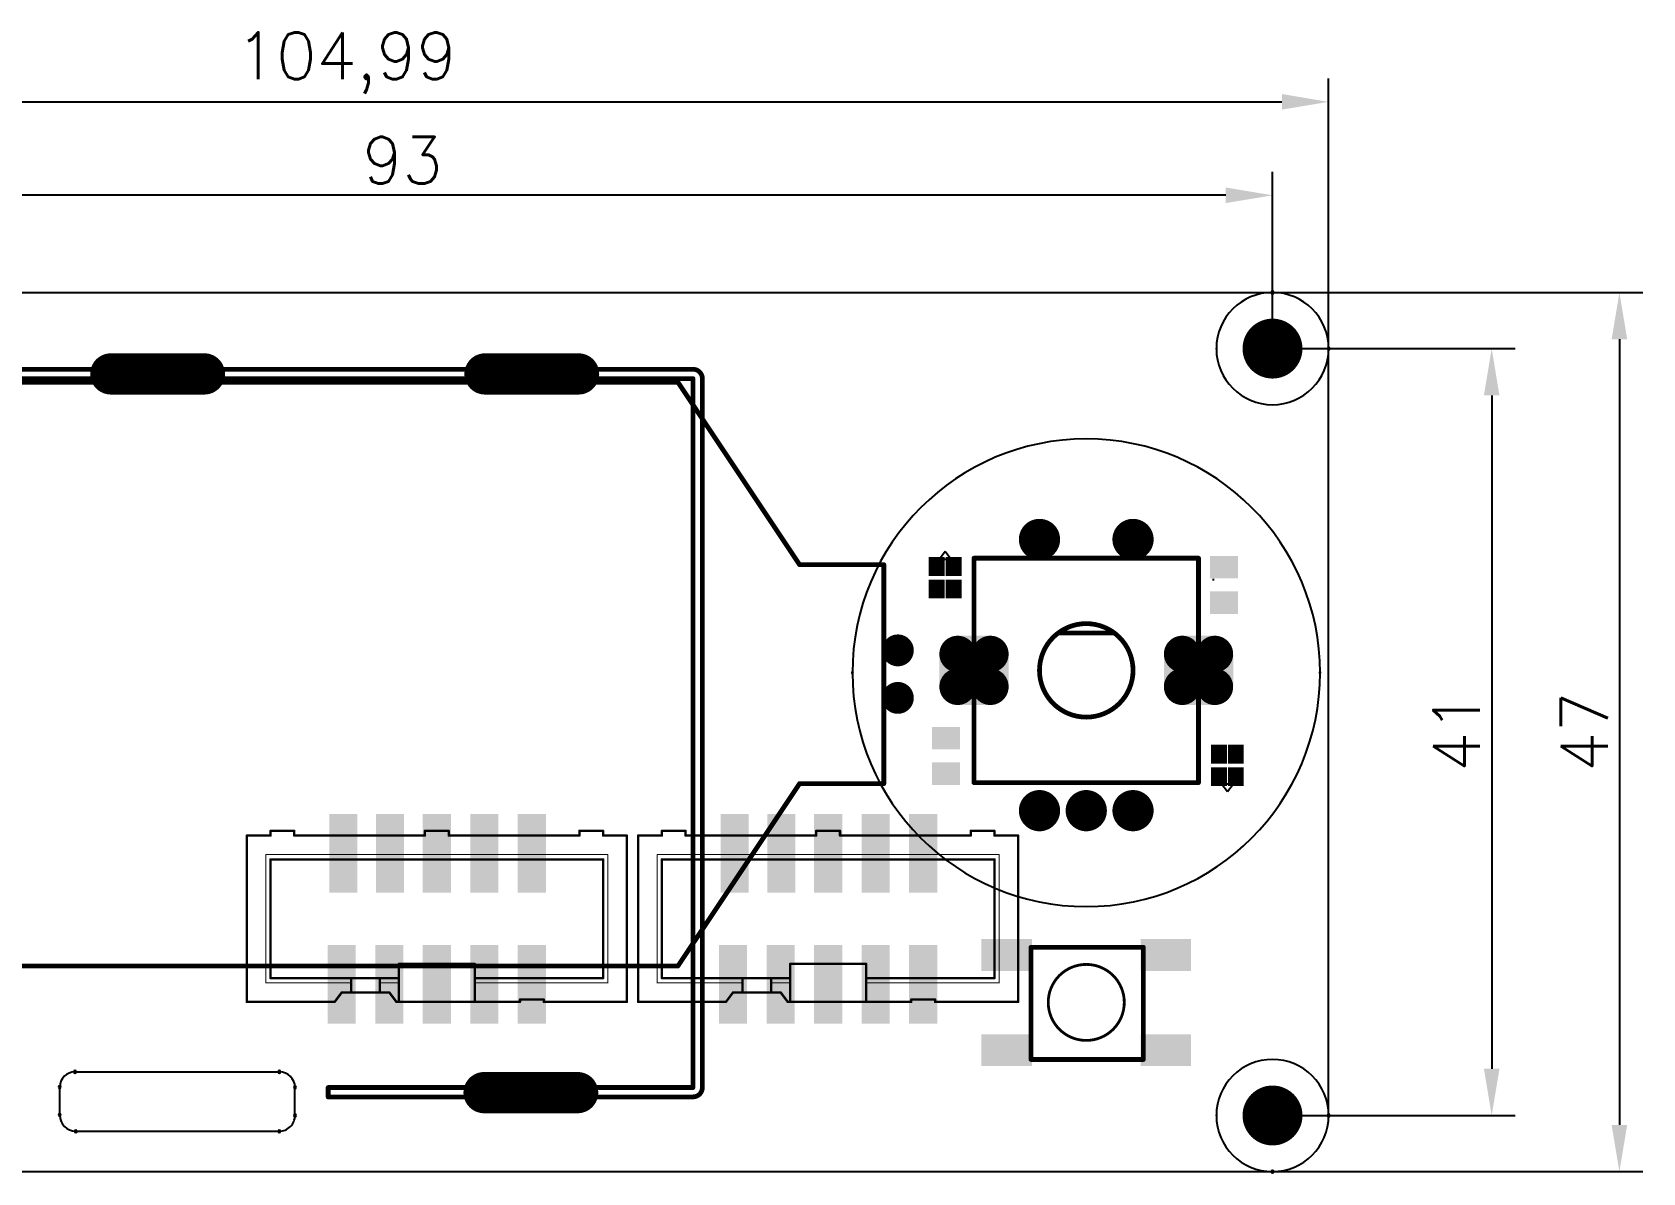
# Model space of a CAD drawing. Header units: millimetres. Extents: x 933 to 1074, y 589 to 650.
# Drawn here: x 988 to 1074.1, y 589.3 to 650.3 of the extents above; entities that cross this region are included whole.
import ezdxf

# ---------------------------------------------------------------- set-up
doc = ezdxf.new("R2010")
doc.units = ezdxf.units.MM
for name, color, linetype in [('BottomOverlay', 54, 'Continuous'), ('BottomPaste', 16, 'Continuous'), ('KeepOutLayer', 6, 'Continuous'), ('PadHoleLayer', 156, 'Continuous'), ('TopOverlay', 2, 'Continuous'), ('TopSolder', 216, 'Continuous')]:
    doc.layers.add(name, color=color, linetype=linetype)
doc.styles.get("Standard").update_dxf_attribs({"font": 'txt', "bigfont": 'gbcbig.shx'})
doc.dimstyles.new('ISO-25', dxfattribs={"dimtxt": 2.5, "dimasz": 2.5, "dimexe": 1.25, "dimexo": 0.625, "dimtad": 1, "dimtxsty": 'Standard', "dimcen": 2.5, "dimadec": 0, "dimazin": 0, "dimtfac": 1, "dimtmove": 0, "dimatfit": 3, "dimfxl": 1, "dimarcsym": 0})

# ---------------------------------------------------------------- blocks, each defined once
blk = doc.blocks.new('*D6')
at = {"color": 0, "lineweight": -2}
for p, q in [((952.349, 636.779), (952.349, 647.831)), ((1057.338, 630.271), (1057.338, 647.831)), ((954.849, 646.581), (1054.838, 646.581))]:
    blk.add_line(p, q, dxfattribs=at)
at = {"color": 0}
for points in [[(954.849, 646.998), (954.849, 646.164), (952.349, 646.581)], [(1054.838, 646.998), (1054.838, 646.164), (1057.338, 646.581)]]:
    blk.add_solid(points, dxfattribs=at)
at = {"layer": 'Defpoints', "color": 0}
for p in [(1057.338, 646.581), (952.349, 636.154), (1057.338, 629.646)]:
    blk.add_point(p, dxfattribs=at)
at = {"color": 0, "insert": (1004.844, 648.664), "char_height": 2.5, "attachment_point": 5}
blk.add_mtext('104,99', dxfattribs=at)
blk = doc.blocks.new('*D7')
at = {"color": 0, "lineweight": -2}
for p, q in [((1050.572, 636.389), (1074.129, 636.389)), ((1072.879, 633.889), (1072.879, 591.889)), ((1050.572, 589.389), (1074.129, 589.389))]:
    blk.add_line(p, q, dxfattribs=at)
at = {"color": 0}
for points in [[(1072.462, 633.889), (1073.295, 633.889), (1072.879, 636.389)], [(1072.462, 591.889), (1073.295, 591.889), (1072.879, 589.389)]]:
    blk.add_solid(points, dxfattribs=at)
at = {"layer": 'Defpoints', "color": 0}
for p in [(1049.947, 636.389), (1049.947, 589.389), (1072.879, 589.389)]:
    blk.add_point(p, dxfattribs=at)
at = {"color": 0, "insert": (1071.004, 612.889), "char_height": 2.5, "attachment_point": 5, "rotation": 90}
blk.add_mtext('47', dxfattribs=at)
blk = doc.blocks.new('*D8')
at = {"color": 0, "lineweight": -2}
for p, q in [((1054.963, 633.389), (1067.303, 633.389)), ((1066.053, 630.889), (1066.053, 594.889)), ((1054.963, 592.389), (1067.303, 592.389))]:
    blk.add_line(p, q, dxfattribs=at)
at = {"color": 0}
for points in [[(1065.636, 630.889), (1066.469, 630.889), (1066.053, 633.389)], [(1065.636, 594.889), (1066.469, 594.889), (1066.053, 592.389)]]:
    blk.add_solid(points, dxfattribs=at)
at = {"layer": 'Defpoints', "color": 0}
for p in [(1054.338, 633.389), (1054.338, 592.389), (1066.053, 592.389)]:
    blk.add_point(p, dxfattribs=at)
at = {"color": 0, "insert": (1064.178, 612.889), "char_height": 2.5, "attachment_point": 5, "rotation": 90}
blk.add_mtext('41', dxfattribs=at)
blk = doc.blocks.new('*D9')
at = {"color": 0, "lineweight": -2}
for p, q in [((961.338, 634.014), (961.338, 642.835)), ((1054.338, 634.014), (1054.338, 642.835)), ((1051.838, 641.585), (963.838, 641.585))]:
    blk.add_line(p, q, dxfattribs=at)
at = {"color": 0}
for points in [[(963.838, 642.001), (963.838, 641.168), (961.338, 641.585)], [(1051.838, 642.001), (1051.838, 641.168), (1054.338, 641.585)]]:
    blk.add_solid(points, dxfattribs=at)
at = {"layer": 'Defpoints', "color": 0}
for p in [(961.338, 641.585), (961.338, 633.389), (1054.338, 633.389)]:
    blk.add_point(p, dxfattribs=at)
at = {"color": 0, "insert": (1007.838, 643.46), "char_height": 2.5, "attachment_point": 5}
blk.add_mtext('93', dxfattribs=at)

msp = doc.modelspace()

# ---------------------------------------------------------------- linework, layer by layer
at = {"layer": 'BottomOverlay'}
for points, const_width in [([(999.513, 607.352), (1000.783, 607.352)], 0.127), ([(999.513, 598.462), (999.513, 607.352)], 0.127), ([(1000.783, 607.606), (1002.053, 607.606)], 0.127), ([(1000.783, 607.352), (1000.783, 607.606)], 0.127), ([(1002.053, 607.352), (1002.053, 607.606)], 0.127), ([(1002.053, 607.352), (1009.038, 607.352)], 0.127), ([(1009.038, 607.352), (1009.038, 607.606)], 0.127), ([(1009.038, 607.606), (1010.308, 607.606)], 0.127), ([(1010.308, 607.352), (1010.308, 607.606)], 0.127), ([(1010.308, 607.352), (1017.293, 607.352)], 0.127), ([(1017.293, 607.352), (1017.293, 607.606)], 0.127), ([(1017.293, 607.606), (1018.563, 607.606)], 0.127), ([(1018.563, 607.352), (1018.563, 607.606)], 0.127), ([(1018.563, 607.352), (1019.833, 607.352)], 0.127), ([(1019.833, 598.462), (1019.833, 607.352)], 0.127), ([(1020.428, 598.462), (1020.428, 607.352)], 0.127), ([(1020.428, 607.352), (1021.698, 607.352)], 0.127), ([(1021.698, 607.352), (1021.698, 607.606)], 0.127), ([(1021.698, 607.606), (1022.968, 607.606)], 0.127), ([(1022.968, 607.352), (1022.968, 607.606)], 0.127), ([(1022.968, 607.352), (1029.953, 607.352)], 0.127), ([(1029.953, 607.606), (1031.223, 607.606)], 0.127), ([(1029.953, 607.352), (1029.953, 607.606)], 0.127), ([(1031.223, 607.352), (1031.223, 607.606)], 0.127), ([(1031.223, 607.352), (1038.208, 607.352)], 0.127), ([(1038.208, 607.606), (1039.478, 607.606)], 0.127), ([(1038.208, 607.352), (1038.208, 607.606)], 0.127), ([(1039.478, 607.352), (1039.478, 607.606)], 0.127), ([(1039.478, 607.352), (1040.748, 607.352)], 0.127), ([(1040.748, 598.462), (1040.748, 607.352)], 0.127), ([(1000.529, 606.336), (1018.817, 606.336)], 0.0508), ([(1000.529, 599.478), (1000.529, 606.336)], 0.0508), ([(1000.783, 599.732), (1000.783, 606.082)], 0.127), ([(1000.783, 606.082), (1018.563, 606.082)], 0.127), ([(1018.563, 599.732), (1018.563, 606.082)], 0.127), ([(1018.817, 599.478), (1018.817, 606.336)], 0.0508), ([(1021.444, 599.478), (1021.444, 606.336)], 0.0508), ([(1021.444, 606.336), (1039.732, 606.336)], 0.0508), ([(1021.698, 606.082), (1039.478, 606.082)], 0.127), ([(1021.698, 599.732), (1021.698, 606.082)], 0.127), ([(1039.478, 599.732), (1039.478, 606.082)], 0.127), ([(1039.732, 599.478), (1039.732, 606.336)], 0.0508), ([(1007.641, 599.732), (1007.641, 600.494)], 0.127), ([(1007.641, 600.494), (1011.705, 600.494)], 0.127), ([(1011.705, 599.732), (1011.705, 600.494)], 0.127), ([(1028.556, 600.494), (1032.62, 600.494)], 0.127), ([(1028.556, 599.732), (1028.556, 600.494)], 0.127), ([(1032.62, 599.732), (1032.62, 600.494)], 0.127), ([(1000.529, 599.478), (1005.101, 599.478)], 0.0508), ([(1000.783, 599.732), (1005.101, 599.732)], 0.127), ([(1005.101, 599.732), (1006.625, 599.732)], 0.127), ([(1005.101, 599.478), (1005.101, 599.732)], 0.127), ([(1005.101, 598.97), (1005.101, 599.478)], 0.127), ([(1006.625, 599.732), (1007.641, 599.732)], 0.127), ([(1006.625, 599.478), (1006.625, 599.732)], 0.127), ([(1006.625, 598.97), (1006.625, 599.478)], 0.127), ([(1006.625, 599.478), (1007.641, 599.478)], 0.0508), ([(1007.641, 599.478), (1007.641, 599.732)], 0.127), ([(1007.641, 598.462), (1007.641, 599.478)], 0.127), ([(1011.705, 599.478), (1011.705, 599.732)], 0.127), ([(1011.705, 599.732), (1018.563, 599.732)], 0.127), ([(1011.705, 598.462), (1011.705, 599.478)], 0.127), ([(1011.705, 599.478), (1018.817, 599.478)], 0.0508), ([(1021.444, 599.478), (1026.016, 599.478)], 0.0508), ([(1021.698, 599.732), (1026.016, 599.732)], 0.127), ([(1026.016, 599.478), (1026.016, 599.732)], 0.127), ([(1026.016, 599.732), (1027.54, 599.732)], 0.127), ([(1026.016, 598.97), (1026.016, 599.478)], 0.127), ([(1027.54, 599.478), (1027.54, 599.732)], 0.127), ([(1027.54, 599.732), (1028.556, 599.732)], 0.127), ([(1027.54, 598.97), (1027.54, 599.478)], 0.127), ([(1027.54, 599.478), (1028.556, 599.478)], 0.0508), ([(1028.556, 599.478), (1028.556, 599.732)], 0.127), ([(1028.556, 598.462), (1028.556, 599.478)], 0.127), ([(1032.62, 599.732), (1039.478, 599.732)], 0.127), ([(1032.62, 599.478), (1032.62, 599.732)], 0.127), ([(1032.62, 598.462), (1032.62, 599.478)], 0.127), ([(1032.62, 599.478), (1039.732, 599.478)], 0.0508), ([(999.513, 598.462), (1004.212, 598.462)], 0.127), ([(1004.212, 598.462), (1004.593, 598.97)], 0.127), ([(1004.593, 598.97), (1005.101, 598.97)], 0.127), ([(1005.101, 598.97), (1006.625, 598.97)], 0.127), ([(1006.625, 598.97), (1007.133, 598.97)], 0.127), ([(1007.133, 598.97), (1007.514, 598.462)], 0.127), ([(1007.514, 598.462), (1007.641, 598.462)], 0.127), ([(1007.641, 598.462), (1011.705, 598.462)], 0.127), ([(1011.705, 598.462), (1014.118, 598.462)], 0.127), ([(1014.118, 598.589), (1015.388, 598.589)], 0.127), ([(1014.118, 598.462), (1014.118, 598.589)], 0.127), ([(1015.388, 598.462), (1015.388, 598.589)], 0.127), ([(1015.388, 598.462), (1019.833, 598.462)], 0.127), ([(1020.428, 598.462), (1025.127, 598.462)], 0.127), ([(1025.127, 598.462), (1025.508, 598.97)], 0.127), ([(1025.508, 598.97), (1026.016, 598.97)], 0.127), ([(1026.016, 598.97), (1027.54, 598.97)], 0.127), ([(1027.54, 598.97), (1028.048, 598.97)], 0.127), ([(1028.048, 598.97), (1028.429, 598.462)], 0.127), ([(1028.429, 598.462), (1028.556, 598.462)], 0.127), ([(1028.556, 598.462), (1032.62, 598.462)], 0.127), ([(1032.62, 598.462), (1035.033, 598.462)], 0.127), ([(1035.033, 598.462), (1035.033, 598.589)], 0.127), ([(1035.033, 598.589), (1036.303, 598.589)], 0.127), ([(1036.303, 598.462), (1036.303, 598.589)], 0.127), ([(1036.303, 598.462), (1040.748, 598.462)], 0.127)]:
    msp.add_lwpolyline(points, dxfattribs=dict(at, const_width=const_width))
for points, const_width in [([(999.545, 607.352, 1), (999.482, 607.352, 1)], 0.0635), ([(999.545, 607.352, 1), (999.482, 607.352, 1)], 0.0635), ([(1000.815, 607.606, 1), (1000.752, 607.606, 1)], 0.0635), ([(1000.815, 607.606, 1), (1000.752, 607.606, 1)], 0.0635), ([(1000.815, 607.352, 1), (1000.752, 607.352, 1)], 0.0635), ([(1000.815, 607.352, 1), (1000.752, 607.352, 1)], 0.0635), ([(1002.085, 607.606, 1), (1002.022, 607.606, 1)], 0.0635), ([(1002.085, 607.606, 1), (1002.022, 607.606, 1)], 0.0635), ([(1002.085, 607.352, 1), (1002.022, 607.352, 1)], 0.0635), ([(1002.085, 607.352, 1), (1002.022, 607.352, 1)], 0.0635), ([(1009.07, 607.606, 1), (1009.007, 607.606, 1)], 0.0635), ([(1009.07, 607.606, 1), (1009.007, 607.606, 1)], 0.0635), ([(1009.07, 607.352, 1), (1009.007, 607.352, 1)], 0.0635), ([(1009.07, 607.352, 1), (1009.007, 607.352, 1)], 0.0635), ([(1010.34, 607.606, 1), (1010.277, 607.606, 1)], 0.0635), ([(1010.34, 607.606, 1), (1010.277, 607.606, 1)], 0.0635), ([(1010.34, 607.352, 1), (1010.277, 607.352, 1)], 0.0635), ([(1010.34, 607.352, 1), (1010.277, 607.352, 1)], 0.0635), ([(1017.325, 607.606, 1), (1017.262, 607.606, 1)], 0.0635), ([(1017.325, 607.606, 1), (1017.262, 607.606, 1)], 0.0635), ([(1017.325, 607.352, 1), (1017.262, 607.352, 1)], 0.0635), ([(1017.325, 607.352, 1), (1017.262, 607.352, 1)], 0.0635), ([(1018.595, 607.606, 1), (1018.532, 607.606, 1)], 0.0635), ([(1018.595, 607.606, 1), (1018.532, 607.606, 1)], 0.0635), ([(1018.595, 607.352, 1), (1018.532, 607.352, 1)], 0.0635), ([(1018.595, 607.352, 1), (1018.532, 607.352, 1)], 0.0635), ([(1019.865, 607.352, 1), (1019.802, 607.352, 1)], 0.0635), ([(1019.865, 607.352, 1), (1019.802, 607.352, 1)], 0.0635), ([(1020.46, 607.352, 1), (1020.397, 607.352, 1)], 0.0635), ([(1020.46, 607.352, 1), (1020.397, 607.352, 1)], 0.0635), ([(1021.73, 607.606, 1), (1021.667, 607.606, 1)], 0.0635), ([(1021.73, 607.606, 1), (1021.667, 607.606, 1)], 0.0635), ([(1021.73, 607.352, 1), (1021.667, 607.352, 1)], 0.0635), ([(1021.73, 607.352, 1), (1021.667, 607.352, 1)], 0.0635), ([(1023, 607.606, 1), (1022.937, 607.606, 1)], 0.0635), ([(1023, 607.606, 1), (1022.937, 607.606, 1)], 0.0635), ([(1023, 607.352, 1), (1022.937, 607.352, 1)], 0.0635), ([(1023, 607.352, 1), (1022.937, 607.352, 1)], 0.0635), ([(1029.985, 607.606, 1), (1029.922, 607.606, 1)], 0.0635), ([(1029.985, 607.606, 1), (1029.922, 607.606, 1)], 0.0635), ([(1029.985, 607.352, 1), (1029.922, 607.352, 1)], 0.0635), ([(1029.985, 607.352, 1), (1029.922, 607.352, 1)], 0.0635), ([(1031.255, 607.606, 1), (1031.192, 607.606, 1)], 0.0635), ([(1031.255, 607.606, 1), (1031.192, 607.606, 1)], 0.0635), ([(1031.255, 607.352, 1), (1031.192, 607.352, 1)], 0.0635), ([(1031.255, 607.352, 1), (1031.192, 607.352, 1)], 0.0635), ([(1038.24, 607.606, 1), (1038.177, 607.606, 1)], 0.0635), ([(1038.24, 607.606, 1), (1038.177, 607.606, 1)], 0.0635), ([(1038.24, 607.352, 1), (1038.177, 607.352, 1)], 0.0635), ([(1038.24, 607.352, 1), (1038.177, 607.352, 1)], 0.0635), ([(1039.51, 607.606, 1), (1039.447, 607.606, 1)], 0.0635), ([(1039.51, 607.606, 1), (1039.447, 607.606, 1)], 0.0635), ([(1039.51, 607.352, 1), (1039.447, 607.352, 1)], 0.0635), ([(1039.51, 607.352, 1), (1039.447, 607.352, 1)], 0.0635), ([(1040.78, 607.352, 1), (1040.717, 607.352, 1)], 0.0635), ([(1040.78, 607.352, 1), (1040.717, 607.352, 1)], 0.0635), ([(1000.542, 606.336, 1), (1000.517, 606.336, 1)], 0.0254), ([(1000.542, 606.336, 1), (1000.517, 606.336, 1)], 0.0254), ([(1000.815, 606.082, 1), (1000.752, 606.082, 1)], 0.0635), ([(1000.815, 606.082, 1), (1000.752, 606.082, 1)], 0.0635), ([(1018.595, 606.082, 1), (1018.532, 606.082, 1)], 0.0635), ([(1018.595, 606.082, 1), (1018.532, 606.082, 1)], 0.0635), ([(1018.83, 606.336, 1), (1018.805, 606.336, 1)], 0.0254), ([(1018.83, 606.336, 1), (1018.805, 606.336, 1)], 0.0254), ([(1021.457, 606.336, 1), (1021.432, 606.336, 1)], 0.0254), ([(1021.457, 606.336, 1), (1021.432, 606.336, 1)], 0.0254), ([(1021.73, 606.082, 1), (1021.667, 606.082, 1)], 0.0635), ([(1021.73, 606.082, 1), (1021.667, 606.082, 1)], 0.0635), ([(1039.51, 606.082, 1), (1039.447, 606.082, 1)], 0.0635), ([(1039.51, 606.082, 1), (1039.447, 606.082, 1)], 0.0635), ([(1039.745, 606.336, 1), (1039.72, 606.336, 1)], 0.0254), ([(1039.745, 606.336, 1), (1039.72, 606.336, 1)], 0.0254), ([(1007.673, 600.494, 1), (1007.61, 600.494, 1)], 0.0635), ([(1007.673, 600.494, 1), (1007.61, 600.494, 1)], 0.0635), ([(1011.737, 600.494, 1), (1011.674, 600.494, 1)], 0.0635), ([(1011.737, 600.494, 1), (1011.674, 600.494, 1)], 0.0635), ([(1028.588, 600.494, 1), (1028.525, 600.494, 1)], 0.0635), ([(1028.588, 600.494, 1), (1028.525, 600.494, 1)], 0.0635), ([(1032.652, 600.494, 1), (1032.589, 600.494, 1)], 0.0635), ([(1032.652, 600.494, 1), (1032.589, 600.494, 1)], 0.0635), ([(1000.542, 599.478, 1), (1000.517, 599.478, 1)], 0.0254), ([(1000.542, 599.478, 1), (1000.517, 599.478, 1)], 0.0254), ([(1000.815, 599.732, 1), (1000.752, 599.732, 1)], 0.0635), ([(1000.815, 599.732, 1), (1000.752, 599.732, 1)], 0.0635), ([(1005.133, 599.732, 1), (1005.07, 599.732, 1)], 0.0635), ([(1005.133, 599.732, 1), (1005.07, 599.732, 1)], 0.0635), ([(1005.133, 599.732, 1), (1005.07, 599.732, 1)], 0.0635), ([(1005.133, 599.478, 1), (1005.07, 599.478, 1)], 0.0635), ([(1005.133, 599.478, 1), (1005.07, 599.478, 1)], 0.0635), ([(1005.114, 599.478, 1), (1005.089, 599.478, 1)], 0.0254), ([(1006.657, 599.732, 1), (1006.594, 599.732, 1)], 0.0635), ([(1006.657, 599.732, 1), (1006.594, 599.732, 1)], 0.0635), ([(1006.657, 599.732, 1), (1006.594, 599.732, 1)], 0.0635), ([(1006.657, 599.478, 1), (1006.594, 599.478, 1)], 0.0635), ([(1006.657, 599.478, 1), (1006.594, 599.478, 1)], 0.0635), ([(1006.638, 599.478, 1), (1006.613, 599.478, 1)], 0.0254), ([(1007.673, 599.732, 1), (1007.61, 599.732, 1)], 0.0635), ([(1007.673, 599.732, 1), (1007.61, 599.732, 1)], 0.0635), ([(1007.673, 599.732, 1), (1007.61, 599.732, 1)], 0.0635), ([(1007.673, 599.478, 1), (1007.61, 599.478, 1)], 0.0635), ([(1007.673, 599.478, 1), (1007.61, 599.478, 1)], 0.0635), ([(1007.654, 599.478, 1), (1007.629, 599.478, 1)], 0.0254), ([(1011.737, 599.732, 1), (1011.674, 599.732, 1)], 0.0635), ([(1011.737, 599.732, 1), (1011.674, 599.732, 1)], 0.0635), ([(1011.737, 599.732, 1), (1011.674, 599.732, 1)], 0.0635), ([(1011.737, 599.478, 1), (1011.674, 599.478, 1)], 0.0635), ([(1011.737, 599.478, 1), (1011.674, 599.478, 1)], 0.0635), ([(1011.718, 599.478, 1), (1011.693, 599.478, 1)], 0.0254), ([(1018.595, 599.732, 1), (1018.532, 599.732, 1)], 0.0635), ([(1018.595, 599.732, 1), (1018.532, 599.732, 1)], 0.0635), ([(1018.83, 599.478, 1), (1018.805, 599.478, 1)], 0.0254), ([(1018.83, 599.478, 1), (1018.805, 599.478, 1)], 0.0254), ([(1021.457, 599.478, 1), (1021.432, 599.478, 1)], 0.0254), ([(1021.457, 599.478, 1), (1021.432, 599.478, 1)], 0.0254), ([(1021.73, 599.732, 1), (1021.667, 599.732, 1)], 0.0635), ([(1021.73, 599.732, 1), (1021.667, 599.732, 1)], 0.0635), ([(1026.048, 599.732, 1), (1025.985, 599.732, 1)], 0.0635), ([(1026.048, 599.732, 1), (1025.985, 599.732, 1)], 0.0635), ([(1026.048, 599.732, 1), (1025.985, 599.732, 1)], 0.0635), ([(1026.048, 599.478, 1), (1025.985, 599.478, 1)], 0.0635), ([(1026.048, 599.478, 1), (1025.985, 599.478, 1)], 0.0635), ([(1026.029, 599.478, 1), (1026.004, 599.478, 1)], 0.0254), ([(1027.572, 599.732, 1), (1027.509, 599.732, 1)], 0.0635), ([(1027.572, 599.732, 1), (1027.509, 599.732, 1)], 0.0635), ([(1027.572, 599.732, 1), (1027.509, 599.732, 1)], 0.0635), ([(1027.572, 599.478, 1), (1027.509, 599.478, 1)], 0.0635), ([(1027.572, 599.478, 1), (1027.509, 599.478, 1)], 0.0635), ([(1027.553, 599.478, 1), (1027.528, 599.478, 1)], 0.0254), ([(1028.588, 599.732, 1), (1028.525, 599.732, 1)], 0.0635), ([(1028.588, 599.732, 1), (1028.525, 599.732, 1)], 0.0635), ([(1028.588, 599.732, 1), (1028.525, 599.732, 1)], 0.0635), ([(1028.588, 599.478, 1), (1028.525, 599.478, 1)], 0.0635), ([(1028.588, 599.478, 1), (1028.525, 599.478, 1)], 0.0635), ([(1028.569, 599.478, 1), (1028.544, 599.478, 1)], 0.0254), ([(1032.652, 599.732, 1), (1032.589, 599.732, 1)], 0.0635), ([(1032.652, 599.732, 1), (1032.589, 599.732, 1)], 0.0635), ([(1032.652, 599.732, 1), (1032.589, 599.732, 1)], 0.0635), ([(1032.652, 599.478, 1), (1032.589, 599.478, 1)], 0.0635), ([(1032.652, 599.478, 1), (1032.589, 599.478, 1)], 0.0635), ([(1032.633, 599.478, 1), (1032.608, 599.478, 1)], 0.0254), ([(1039.51, 599.732, 1), (1039.447, 599.732, 1)], 0.0635), ([(1039.51, 599.732, 1), (1039.447, 599.732, 1)], 0.0635), ([(1039.745, 599.478, 1), (1039.72, 599.478, 1)], 0.0254), ([(1039.745, 599.478, 1), (1039.72, 599.478, 1)], 0.0254), ([(999.545, 598.462, 1), (999.482, 598.462, 1)], 0.0635), ([(999.545, 598.462, 1), (999.482, 598.462, 1)], 0.0635), ([(1004.244, 598.462, 1), (1004.181, 598.462, 1)], 0.0635), ([(1004.244, 598.462, 1), (1004.181, 598.462, 1)], 0.0635), ([(1004.625, 598.97, 1), (1004.562, 598.97, 1)], 0.0635), ([(1004.625, 598.97, 1), (1004.562, 598.97, 1)], 0.0635), ([(1005.133, 598.97, 1), (1005.07, 598.97, 1)], 0.0635), ([(1005.133, 598.97, 1), (1005.07, 598.97, 1)], 0.0635), ([(1005.133, 598.97, 1), (1005.07, 598.97, 1)], 0.0635), ([(1006.657, 598.97, 1), (1006.594, 598.97, 1)], 0.0635), ([(1006.657, 598.97, 1), (1006.594, 598.97, 1)], 0.0635), ([(1006.657, 598.97, 1), (1006.594, 598.97, 1)], 0.0635), ([(1007.165, 598.97, 1), (1007.102, 598.97, 1)], 0.0635), ([(1007.165, 598.97, 1), (1007.102, 598.97, 1)], 0.0635), ([(1007.546, 598.462, 1), (1007.483, 598.462, 1)], 0.0635), ([(1007.546, 598.462, 1), (1007.483, 598.462, 1)], 0.0635), ([(1007.673, 598.462, 1), (1007.61, 598.462, 1)], 0.0635), ([(1007.673, 598.462, 1), (1007.61, 598.462, 1)], 0.0635), ([(1007.673, 598.462, 1), (1007.61, 598.462, 1)], 0.0635), ([(1011.737, 598.462, 1), (1011.674, 598.462, 1)], 0.0635), ([(1011.737, 598.462, 1), (1011.674, 598.462, 1)], 0.0635), ([(1011.737, 598.462, 1), (1011.674, 598.462, 1)], 0.0635), ([(1014.15, 598.589, 1), (1014.087, 598.589, 1)], 0.0635), ([(1014.15, 598.589, 1), (1014.087, 598.589, 1)], 0.0635), ([(1014.15, 598.462, 1), (1014.087, 598.462, 1)], 0.0635), ([(1014.15, 598.462, 1), (1014.087, 598.462, 1)], 0.0635), ([(1015.42, 598.589, 1), (1015.357, 598.589, 1)], 0.0635), ([(1015.42, 598.589, 1), (1015.357, 598.589, 1)], 0.0635), ([(1015.42, 598.462, 1), (1015.357, 598.462, 1)], 0.0635), ([(1015.42, 598.462, 1), (1015.357, 598.462, 1)], 0.0635), ([(1019.865, 598.462, 1), (1019.802, 598.462, 1)], 0.0635), ([(1019.865, 598.462, 1), (1019.802, 598.462, 1)], 0.0635), ([(1020.46, 598.462, 1), (1020.397, 598.462, 1)], 0.0635), ([(1020.46, 598.462, 1), (1020.397, 598.462, 1)], 0.0635), ([(1025.159, 598.462, 1), (1025.096, 598.462, 1)], 0.0635), ([(1025.159, 598.462, 1), (1025.096, 598.462, 1)], 0.0635), ([(1025.54, 598.97, 1), (1025.477, 598.97, 1)], 0.0635), ([(1025.54, 598.97, 1), (1025.477, 598.97, 1)], 0.0635), ([(1026.048, 598.97, 1), (1025.985, 598.97, 1)], 0.0635), ([(1026.048, 598.97, 1), (1025.985, 598.97, 1)], 0.0635), ([(1026.048, 598.97, 1), (1025.985, 598.97, 1)], 0.0635), ([(1027.572, 598.97, 1), (1027.509, 598.97, 1)], 0.0635), ([(1027.572, 598.97, 1), (1027.509, 598.97, 1)], 0.0635), ([(1027.572, 598.97, 1), (1027.509, 598.97, 1)], 0.0635), ([(1028.08, 598.97, 1), (1028.017, 598.97, 1)], 0.0635), ([(1028.08, 598.97, 1), (1028.017, 598.97, 1)], 0.0635), ([(1028.461, 598.462, 1), (1028.398, 598.462, 1)], 0.0635), ([(1028.461, 598.462, 1), (1028.398, 598.462, 1)], 0.0635), ([(1028.588, 598.462, 1), (1028.525, 598.462, 1)], 0.0635), ([(1028.588, 598.462, 1), (1028.525, 598.462, 1)], 0.0635), ([(1028.588, 598.462, 1), (1028.525, 598.462, 1)], 0.0635), ([(1032.652, 598.462, 1), (1032.589, 598.462, 1)], 0.0635), ([(1032.652, 598.462, 1), (1032.589, 598.462, 1)], 0.0635), ([(1032.652, 598.462, 1), (1032.589, 598.462, 1)], 0.0635), ([(1035.065, 598.589, 1), (1035.002, 598.589, 1)], 0.0635), ([(1035.065, 598.589, 1), (1035.002, 598.589, 1)], 0.0635), ([(1035.065, 598.462, 1), (1035.002, 598.462, 1)], 0.0635), ([(1035.065, 598.462, 1), (1035.002, 598.462, 1)], 0.0635), ([(1036.335, 598.589, 1), (1036.272, 598.589, 1)], 0.0635), ([(1036.335, 598.589, 1), (1036.272, 598.589, 1)], 0.0635), ([(1036.335, 598.462, 1), (1036.272, 598.462, 1)], 0.0635), ([(1036.335, 598.462, 1), (1036.272, 598.462, 1)], 0.0635), ([(1040.78, 598.462, 1), (1040.717, 598.462, 1)], 0.0635), ([(1040.78, 598.462, 1), (1040.717, 598.462, 1)], 0.0635)]:
    msp.add_lwpolyline(points, format="xyb", close=True, dxfattribs=dict(at, const_width=const_width))
at = {"layer": 'BottomPaste'}
for points in [[(1003.923, 604.307), (1005.423, 604.307), (1003.923, 608.507), (1005.423, 608.507)], [(1006.423, 604.307), (1007.923, 604.307), (1006.423, 608.507), (1007.923, 608.507)], [(1008.923, 604.307), (1010.423, 604.307), (1008.923, 608.507), (1010.423, 608.507)], [(1011.463, 604.307), (1012.963, 604.307), (1011.463, 608.507), (1012.963, 608.507)], [(1014.003, 604.307), (1015.503, 604.307), (1014.003, 608.507), (1015.503, 608.507)], [(1024.838, 604.307), (1026.338, 604.307), (1024.838, 608.507), (1026.338, 608.507)], [(1027.338, 604.307), (1028.838, 604.307), (1027.338, 608.507), (1028.838, 608.507)], [(1029.838, 604.307), (1031.338, 604.307), (1029.838, 608.507), (1031.338, 608.507)], [(1032.378, 604.307), (1033.878, 604.307), (1032.378, 608.507), (1033.878, 608.507)], [(1034.918, 604.307), (1036.418, 604.307), (1034.918, 608.507), (1036.418, 608.507)], [(1003.843, 597.307), (1005.343, 597.307), (1003.843, 601.507), (1005.343, 601.507)], [(1006.383, 597.307), (1007.883, 597.307), (1006.383, 601.507), (1007.883, 601.507)], [(1008.923, 597.307), (1010.423, 597.307), (1008.923, 601.507), (1010.423, 601.507)], [(1011.463, 597.307), (1012.963, 597.307), (1011.463, 601.507), (1012.963, 601.507)], [(1014.003, 597.307), (1015.503, 597.307), (1014.003, 601.507), (1015.503, 601.507)], [(1024.758, 597.307), (1026.258, 597.307), (1024.758, 601.507), (1026.258, 601.507)], [(1027.298, 597.307), (1028.798, 597.307), (1027.298, 601.507), (1028.798, 601.507)], [(1029.838, 597.307), (1031.338, 597.307), (1029.838, 601.507), (1031.338, 601.507)], [(1032.378, 597.307), (1033.878, 597.307), (1032.378, 601.507), (1033.878, 601.507)], [(1034.918, 597.307), (1036.418, 597.307), (1034.918, 601.507), (1036.418, 601.507)]]:
    msp.add_solid(points, dxfattribs=at)
at = {"layer": 'KeepOutLayer'}
for p, q in [((952.349, 636.389), (1054.338, 636.389)), ((1057.338, 592.389), (1057.338, 633.389)), ((990.338, 594.723), (1001.259, 594.723)), ((989.52, 592.407), (989.52, 593.905)), ((1002.093, 592.389), (1002.093, 593.889)), ((990.379, 591.548), (1001.252, 591.548)), ((957.738, 589.389), (1054.338, 589.389))]:
    msp.add_line(p, q, dxfattribs=at)
for centre, radius, start, end in [((1054.338, 633.389), 3, 0, 180), ((1054.338, 636.389), 0.0635, 0, 180), ((1054.338, 636.389), 0.0635, 0, 180), ((1054.338, 636.389), 0.0635, 180, 0), ((1054.338, 636.389), 0.0635, 180, 0), ((1054.338, 633.389), 3, 0, 90), ((1051.338, 633.389), 0.0127, 0, 180), ((1051.338, 633.389), 0.0127, 180, 0), ((1054.338, 633.389), 3, 180, 0), ((1057.338, 633.389), 0.0635, 0, 180), ((1057.338, 633.389), 0.0635, 0, 180), ((1057.338, 633.389), 0.0635, 180, 0), ((1057.338, 633.389), 0.0635, 180, 0), ((1057.338, 633.389), 0.0127, 0, 180), ((1057.338, 633.389), 0.0127, 180, 0), ((1054.338, 592.389), 3, 0, 180), ((989.52, 593.905), 0.0635, 0, 180), ((989.52, 593.905), 0.0635, 0, 180), ((990.338, 593.905), 0.818, 90, 179.99982), ((990.338, 594.723), 0.0635, 0, 180), ((990.338, 594.723), 0.0635, 0, 180), ((990.338, 594.723), 0.0635, 180, 0), ((990.338, 594.723), 0.0635, 180, 0), ((1001.259, 594.723), 0.0635, 0, 180), ((1001.259, 594.723), 0.0635, 0, 180), ((1001.259, 594.723), 0.0635, 180, 0), ((1001.259, 594.723), 0.0635, 180, 0), ((1001.259, 593.889), 0.834, 0, 90), ((989.52, 593.905), 0.0635, 180, 0), ((989.52, 593.905), 0.0635, 180, 0), ((1002.093, 593.889), 0.0635, 0, 180), ((1002.093, 593.889), 0.0635, 0, 180), ((1002.093, 593.889), 0.0635, 180, 0), ((1002.093, 593.889), 0.0635, 180, 0), ((989.52, 592.407), 0.0635, 0, 180), ((989.52, 592.407), 0.0635, 0, 180), ((989.52, 592.407), 0.0635, 180, 0), ((989.52, 592.407), 0.0635, 180, 0), ((990.379, 592.407), 0.859, 180, 270), ((1001.252, 592.389), 0.841, 269.99983, 0), ((1002.093, 592.389), 0.0635, 0, 180), ((1002.093, 592.389), 0.0635, 0, 180), ((1002.093, 592.389), 0.0635, 180, 0), ((1002.093, 592.389), 0.0635, 180, 0), ((1051.338, 592.389), 0.0127, 0, 180), ((1051.338, 592.389), 0.0127, 180, 0), ((1054.338, 592.389), 3, 180, 0), ((1054.338, 592.389), 3, 270, 0), ((1057.338, 592.389), 0.0635, 0, 180), ((1057.338, 592.389), 0.0635, 0, 180), ((1057.338, 592.389), 0.0635, 180, 0), ((1057.338, 592.389), 0.0635, 180, 0), ((1057.338, 592.389), 0.0127, 0, 180), ((1057.338, 592.389), 0.0127, 180, 0), ((990.379, 591.548), 0.0635, 0, 180), ((990.379, 591.548), 0.0635, 0, 180), ((990.379, 591.548), 0.0635, 180, 0), ((990.379, 591.548), 0.0635, 180, 0), ((1001.252, 591.548), 0.0635, 0, 180), ((1001.252, 591.548), 0.0635, 0, 180), ((1001.252, 591.548), 0.0635, 180, 0), ((1001.252, 591.548), 0.0635, 180, 0), ((1054.338, 589.389), 0.0635, 0, 180), ((1054.338, 589.389), 0.0635, 0, 180), ((1054.338, 589.389), 0.0635, 180, 0), ((1054.338, 589.389), 0.0635, 180, 0)]:
    msp.add_arc(centre, radius, start, end, dxfattribs=at)
at = {"layer": 'PadHoleLayer'}
for points, const_width in [([(992.374, 632.41), (997.124, 632.41, -1), (997.124, 631.66), (992.374, 631.66, -1)], 0.25), ([(1012.374, 632.41), (1017.124, 632.41, -1), (1017.124, 631.66), (1012.374, 631.66, -1)], 0.25), ([(1041.884, 622.886, 1), (1041.884, 623.486, 1)], 0.6), ([(1046.884, 622.886, 1), (1046.884, 623.486, 1)], 0.6), ([(1034.114, 617.255, 1), (1034.514, 617.255, 1)], 0.4), ([(1038.384, 615.561, 1), (1038.384, 616.811, 1)], 1.25), ([(1050.384, 615.561, 1), (1050.384, 616.811, 1)], 1.25), ([(1034.114, 614.715, 1), (1034.514, 614.715, 1)], 0.4), ([(1041.884, 608.386, 1), (1041.884, 608.986, 1)], 0.6), ([(1044.384, 608.386, 1), (1044.384, 608.986, 1)], 0.6), ([(1046.884, 608.386, 1), (1046.884, 608.986, 1)], 0.6), ([(1012.324, 593.986), (1017.074, 593.986, -1), (1017.074, 593.236), (1012.324, 593.236, -1)], 0.25)]:
    msp.add_lwpolyline(points, format="xyb", close=True, dxfattribs=dict(at, const_width=const_width))
for points in [[(1037.291, 621.739), (1037.291, 621.739, -1), (1037.291, 621.739), (1037.291, 621.739, -1)], [(1037.291, 620.539), (1037.291, 620.539, -1), (1037.291, 620.539), (1037.291, 620.539, -1)], [(1051.477, 611.706), (1051.477, 611.706, -1), (1051.477, 611.706), (1051.477, 611.706, -1)], [(1052.377, 611.706), (1052.377, 611.706, -1), (1052.377, 611.706), (1052.377, 611.706, -1)], [(1051.477, 610.506), (1051.477, 610.506, -1), (1051.477, 610.506), (1051.477, 610.506, -1)], [(1052.377, 610.506), (1052.377, 610.506, -1), (1052.377, 610.506), (1052.377, 610.506, -1)]]:
    msp.add_lwpolyline(points, format="xyb", close=True, dxfattribs=at)
for centre, start, end in [((1054.338, 633.389), 0, 180), ((1054.338, 633.389), 180, 0), ((1054.338, 592.389), 0, 180), ((1054.338, 592.389), 180, 0)]:
    msp.add_arc(centre, 0.8, start, end, dxfattribs=at)
at = {"layer": 'TopOverlay'}
for p, q in [((1036.841, 622.539), (1036.541, 622.139)), ((1037.142, 622.139), (1036.841, 622.539)), ((1036.541, 622.139), (1037.142, 622.139)), ((1051.192, 620.986), (1051.192, 621.088)), ((1052.227, 610.106), (1051.627, 610.106)), ((1051.627, 610.106), (1051.927, 609.706)), ((1051.927, 609.706), (1052.227, 610.106))]:
    msp.add_line(p, q, dxfattribs=at)
at = {"layer": 'TopOverlay', "const_width": 0.254}
for points in [[(977.264, 632.284), (992.264, 632.284)], [(977.264, 631.784), (992.264, 631.784)], [(992.264, 632.534), (997.264, 632.534)], [(992.264, 631.534), (992.264, 632.534)], [(997.264, 631.534), (997.264, 632.534)], [(997.264, 632.284), (1012.264, 632.284)], [(997.264, 631.784), (1012.264, 631.784)], [(1012.264, 632.534), (1017.264, 632.534)], [(1012.264, 631.534), (1012.264, 632.534)], [(1017.264, 631.534), (1017.264, 632.534)], [(1017.264, 632.284), (1023.364, 632.284)], [(1017.264, 631.784), (1023.364, 631.784)], [(1023.364, 593.884), (1023.364, 631.784)], [(1023.864, 593.884), (1023.864, 631.784)], [(966.364, 631.584), (1022.564, 631.584)], [(966.364, 631.584), (1022.564, 631.584)], [(992.264, 631.534), (997.264, 631.534)], [(1012.264, 631.534), (1017.264, 631.534)], [(1022.564, 631.584), (1029.064, 621.834)], [(1029.064, 621.834), (1033.564, 621.834)], [(1033.564, 610.134), (1033.564, 621.834)], [(1038.384, 610.186), (1038.384, 622.186)], [(1038.384, 622.186), (1050.384, 622.186)], [(1050.384, 610.186), (1050.384, 622.186)], [(1042.884, 618.186), (1045.884, 618.186)], [(1038.384, 610.186), (1050.384, 610.186)], [(1022.564, 600.384), (1029.064, 610.134)], [(1029.064, 610.134), (1033.564, 610.134)], [(1041.434, 601.384), (1047.434, 601.384)], [(1041.434, 595.384), (1041.434, 601.384)], [(1047.434, 595.384), (1047.434, 601.384)], [(966.364, 600.384), (1022.564, 600.384)], [(1041.434, 595.384), (1047.434, 595.384)], [(1003.864, 593.384), (1003.864, 593.884)], [(1003.864, 593.884), (1012.264, 593.884)], [(1012.264, 594.134), (1017.264, 594.134)], [(1012.264, 593.134), (1012.264, 594.134)], [(1017.264, 593.134), (1017.264, 594.134)], [(1017.264, 593.884), (1023.364, 593.884)], [(1003.864, 593.384), (1012.264, 593.384)], [(1012.264, 593.134), (1017.264, 593.134)], [(1017.264, 593.384), (1023.364, 593.384)]]:
    msp.add_lwpolyline(points, dxfattribs=at)
at = {"layer": 'TopOverlay'}
for points, const_width in [([(992.201, 632.534, 1), (992.328, 632.534, 1)], 0.127), ([(992.201, 632.534, 1), (992.328, 632.534, 1)], 0.127), ([(992.201, 632.284, 1), (992.328, 632.284, 1)], 0.127), ([(992.201, 631.784, 1), (992.328, 631.784, 1)], 0.127), ([(997.201, 632.534, 1), (997.328, 632.534, 1)], 0.127), ([(997.201, 632.534, 1), (997.328, 632.534, 1)], 0.127), ([(997.201, 632.284, 1), (997.328, 632.284, 1)], 0.127), ([(997.201, 631.784, 1), (997.328, 631.784, 1)], 0.127), ([(1012.201, 632.534, 1), (1012.328, 632.534, 1)], 0.127), ([(1012.201, 632.534, 1), (1012.328, 632.534, 1)], 0.127), ([(1012.201, 632.284, 1), (1012.328, 632.284, 1)], 0.127), ([(1012.201, 631.784, 1), (1012.328, 631.784, 1)], 0.127), ([(1017.201, 632.534, 1), (1017.328, 632.534, 1)], 0.127), ([(1017.201, 632.534, 1), (1017.328, 632.534, 1)], 0.127), ([(1017.201, 632.284, 1), (1017.328, 632.284, 1)], 0.127), ([(1017.201, 631.784, 1), (1017.328, 631.784, 1)], 0.127), ([(1023.301, 632.284, 1), (1023.428, 632.284, 1)], 0.127), ([(1023.301, 632.284, 1), (1023.428, 632.284, 1)], 0.127), ([(1023.301, 631.784, 1), (1023.428, 631.784, 1)], 0.127), ([(1023.301, 631.784, 1), (1023.428, 631.784, 1)], 0.127), ([(1023.801, 631.784, 1), (1023.928, 631.784, 1)], 0.127), ([(1023.801, 631.784, 1), (1023.928, 631.784, 1)], 0.127), ([(992.201, 631.534, 1), (992.328, 631.534, 1)], 0.127), ([(992.201, 631.534, 1), (992.328, 631.534, 1)], 0.127), ([(997.201, 631.534, 1), (997.328, 631.534, 1)], 0.127), ([(997.201, 631.534, 1), (997.328, 631.534, 1)], 0.127), ([(1012.201, 631.534, 1), (1012.328, 631.534, 1)], 0.127), ([(1012.201, 631.534, 1), (1012.328, 631.534, 1)], 0.127), ([(1017.201, 631.534, 1), (1017.328, 631.534, 1)], 0.127), ([(1017.201, 631.534, 1), (1017.328, 631.534, 1)], 0.127), ([(1022.501, 631.584, 1), (1022.628, 631.584, 1)], 0.127), ([(1022.501, 631.584, 1), (1022.628, 631.584, 1)], 0.127), ([(1022.501, 631.584, 1), (1022.628, 631.584, 1)], 0.127), ([(1029.001, 621.834, 1), (1029.128, 621.834, 1)], 0.127), ([(1029.001, 621.834, 1), (1029.128, 621.834, 1)], 0.127), ([(1033.501, 621.834, 1), (1033.628, 621.834, 1)], 0.127), ([(1033.501, 621.834, 1), (1033.628, 621.834, 1)], 0.127), ([(1038.384, 622.122, 1), (1038.384, 622.249, 1)], 0.127), ([(1038.384, 622.122, 1), (1038.384, 622.249, 1)], 0.127), ([(1050.384, 622.122, 1), (1050.384, 622.249, 1)], 0.127), ([(1050.384, 622.122, 1), (1050.384, 622.249, 1)], 0.127), ([(1044.384, 618.686, 1), (1044.384, 613.686, 1)], 0.254), ([(1042.884, 618.122, 1), (1042.884, 618.249, 1)], 0.127), ([(1044.384, 618.622, 1), (1044.384, 618.749, 1)], 0.127), ([(1045.884, 618.122, 1), (1045.884, 618.249, 1)], 0.127), ([(1044.384, 613.622, 1), (1044.384, 613.749, 1)], 0.127), ([(1038.384, 610.122, 1), (1038.384, 610.249, 1)], 0.127), ([(1038.384, 610.122, 1), (1038.384, 610.249, 1)], 0.127), ([(1050.384, 610.122, 1), (1050.384, 610.249, 1)], 0.127), ([(1050.384, 610.122, 1), (1050.384, 610.249, 1)], 0.127), ([(1029.001, 610.134, 1), (1029.128, 610.134, 1)], 0.127), ([(1029.001, 610.134, 1), (1029.128, 610.134, 1)], 0.127), ([(1033.501, 610.134, 1), (1033.628, 610.134, 1)], 0.127), ([(1033.501, 610.134, 1), (1033.628, 610.134, 1)], 0.127), ([(1041.498, 601.384, 1), (1041.371, 601.384, 1)], 0.127), ([(1041.498, 601.384, 1), (1041.371, 601.384, 1)], 0.127), ([(1047.498, 601.384, 1), (1047.371, 601.384, 1)], 0.127), ([(1047.498, 601.384, 1), (1047.371, 601.384, 1)], 0.127), ([(1022.501, 600.384, 1), (1022.628, 600.384, 1)], 0.127), ([(1022.501, 600.384, 1), (1022.628, 600.384, 1)], 0.127), ([(1042.352, 598.434, 1), (1046.416, 598.434, 1)], 0.15), ([(1042.39, 598.434, 1), (1042.315, 598.434, 1)], 0.075), ([(1041.498, 595.384, 1), (1041.371, 595.384, 1)], 0.127), ([(1041.498, 595.384, 1), (1041.371, 595.384, 1)], 0.127), ([(1047.498, 595.384, 1), (1047.371, 595.384, 1)], 0.127), ([(1047.498, 595.384, 1), (1047.371, 595.384, 1)], 0.127), ([(1003.801, 593.884, 1), (1003.928, 593.884, 1)], 0.127), ([(1003.801, 593.884, 1), (1003.928, 593.884, 1)], 0.127), ([(1012.201, 594.134, 1), (1012.328, 594.134, 1)], 0.127), ([(1012.201, 594.134, 1), (1012.328, 594.134, 1)], 0.127), ([(1012.201, 593.884, 1), (1012.328, 593.884, 1)], 0.127), ([(1017.201, 594.134, 1), (1017.328, 594.134, 1)], 0.127), ([(1017.201, 594.134, 1), (1017.328, 594.134, 1)], 0.127), ([(1017.201, 593.884, 1), (1017.328, 593.884, 1)], 0.127), ([(1023.301, 593.884, 1), (1023.428, 593.884, 1)], 0.127), ([(1023.301, 593.884, 1), (1023.428, 593.884, 1)], 0.127), ([(1023.801, 593.884, 1), (1023.928, 593.884, 1)], 0.127), ([(1023.801, 593.884, 1), (1023.928, 593.884, 1)], 0.127), ([(1003.801, 593.384, 1), (1003.928, 593.384, 1)], 0.127), ([(1003.801, 593.384, 1), (1003.928, 593.384, 1)], 0.127), ([(1012.201, 593.384, 1), (1012.328, 593.384, 1)], 0.127), ([(1012.201, 593.134, 1), (1012.328, 593.134, 1)], 0.127), ([(1012.201, 593.134, 1), (1012.328, 593.134, 1)], 0.127), ([(1017.201, 593.384, 1), (1017.328, 593.384, 1)], 0.127), ([(1017.201, 593.134, 1), (1017.328, 593.134, 1)], 0.127), ([(1017.201, 593.134, 1), (1017.328, 593.134, 1)], 0.127), ([(1023.301, 593.384, 1), (1023.428, 593.384, 1)], 0.127), ([(1023.301, 593.384, 1), (1023.428, 593.384, 1)], 0.127)]:
    msp.add_lwpolyline(points, format="xyb", close=True, dxfattribs=dict(at, const_width=const_width))
at = {"layer": 'TopOverlay', "const_width": 0.254}
for points in [[(1023.364, 632.284, -0.414214), (1023.864, 631.784)], [(1023.864, 593.884, -0.414213), (1023.364, 593.384)]]:
    msp.add_lwpolyline(points, format="xyb", dxfattribs=at)
at = {"layer": 'TopOverlay'}
for centre, radius, start, end in [((1044.384, 616.059), 12.5, 0, 180), ((1031.884, 616.059), 0.0375, 0, 180), ((1031.884, 616.059), 0.0375, 180, 0), ((1044.384, 616.059), 12.5, 180, 0), ((1056.884, 616.059), 0.0375, 0, 180), ((1056.884, 616.059), 0.0375, 180, 0)]:
    msp.add_arc(centre, radius, start, end, dxfattribs=at)
at = {"layer": 'TopSolder'}
for points, const_width in [([(1053.538, 633.389, 1), (1055.139, 633.389, 1)], 1.602), ([(991.698, 632.035, 1), (992.8, 632.035, 1)], 1.102), ([(996.698, 632.035, 1), (997.8, 632.035, 1)], 1.102), ([(1011.698, 632.035, 1), (1012.8, 632.035, 1)], 1.102), ([(1016.698, 632.035, 1), (1017.8, 632.035, 1)], 1.102), ([(1041.884, 622.635, 1), (1041.884, 623.737, 1)], 1.102), ([(1046.884, 622.635, 1), (1046.884, 623.737, 1)], 1.102), ([(1033.888, 617.255, 1), (1034.74, 617.255, 1)], 0.852), ([(1037.509, 616.573, 1), (1037.509, 617.549, 1)], 0.977), ([(1039.259, 616.573, 1), (1039.259, 617.549, 1)], 0.977), ([(1049.509, 616.573, 1), (1049.509, 617.549, 1)], 0.977), ([(1051.259, 616.573, 1), (1051.259, 617.549, 1)], 0.977), ([(1033.888, 614.715, 1), (1034.74, 614.715, 1)], 0.852), ([(1037.509, 614.823, 1), (1037.509, 615.799, 1)], 0.977), ([(1039.259, 614.823, 1), (1039.259, 615.799, 1)], 0.977), ([(1049.509, 614.823, 1), (1049.509, 615.799, 1)], 0.977), ([(1051.259, 614.823, 1), (1051.259, 615.799, 1)], 0.977), ([(1041.884, 608.135, 1), (1041.884, 609.237, 1)], 1.102), ([(1044.384, 608.135, 1), (1044.384, 609.237, 1)], 1.102), ([(1046.884, 608.135, 1), (1046.884, 609.237, 1)], 1.102), ([(1011.648, 593.611, 1), (1012.75, 593.611, 1)], 1.102), ([(1016.648, 593.611, 1), (1017.75, 593.611, 1)], 1.102), ([(1053.538, 592.389, 1), (1055.139, 592.389, 1)], 1.602)]:
    msp.add_lwpolyline(points, format="xyb", close=True, dxfattribs=dict(at, const_width=const_width))
at = {"layer": 'TopSolder', "const_width": 2.203}
for points in [[(997.249, 632.035), (992.249, 632.035)], [(1017.249, 632.035), (1012.249, 632.035)], [(1017.199, 593.611), (1012.199, 593.611)]]:
    msp.add_lwpolyline(points, dxfattribs=at)
at = {"layer": 'TopSolder'}
for points in [[(1036.818, 621.237), (1036.818, 622.24), (1035.965, 621.237), (1035.965, 622.24)], [(1037.718, 621.237), (1037.718, 622.24), (1036.865, 621.237), (1036.865, 622.24)], [(1052.502, 622.309), (1050.999, 622.309), (1052.502, 621.106), (1050.999, 621.106)], [(1036.818, 620.037), (1036.818, 621.04), (1035.965, 620.037), (1035.965, 621.04)], [(1037.718, 620.037), (1037.718, 621.04), (1036.865, 620.037), (1036.865, 621.04)], [(1052.502, 620.409), (1050.999, 620.409), (1052.502, 619.206), (1050.999, 619.206)], [(1039.259, 614.334), (1039.259, 618.037), (1037.509, 614.334), (1037.509, 618.037)], [(1051.259, 614.334), (1051.259, 618.037), (1049.509, 614.334), (1049.509, 618.037)], [(1040.236, 615.311), (1040.236, 617.061), (1036.533, 615.311), (1036.533, 617.061)], [(1052.236, 615.311), (1052.236, 617.061), (1048.533, 615.311), (1048.533, 617.061)], [(1036.14, 611.962), (1037.643, 611.962), (1036.14, 613.165), (1037.643, 613.165)], [(1051.051, 612.207), (1051.051, 611.204), (1051.904, 612.207), (1051.904, 611.204)], [(1051.951, 612.207), (1051.951, 611.204), (1052.804, 612.207), (1052.804, 611.204)], [(1036.14, 610.062), (1037.643, 610.062), (1036.14, 611.265), (1037.643, 611.265)], [(1051.051, 611.007), (1051.051, 610.004), (1051.904, 611.007), (1051.904, 610.004)], [(1051.951, 611.007), (1051.951, 610.004), (1052.804, 611.007), (1052.804, 610.004)], [(1041.486, 600.113), (1041.486, 601.816), (1038.783, 600.113), (1038.783, 601.816)], [(1049.986, 600.113), (1049.986, 601.816), (1047.283, 600.113), (1047.283, 601.816)], [(1041.486, 595.033), (1041.486, 596.736), (1038.783, 595.033), (1038.783, 596.736)], [(1049.986, 595.033), (1049.986, 596.736), (1047.283, 595.033), (1047.283, 596.736)]]:
    msp.add_solid(points, dxfattribs=at)

# ---------------------------------------------------------------- dimensions: what is measured, and where the dimension line sits
for base, p1, p2, picture, middle in [((1057.338, 646.581), (952.349, 636.154), (1057.338, 629.646), '*D6', (1004.844, 648.664)), ((961.338, 641.585), (1054.338, 633.389), (961.338, 633.389), '*D9', (1007.838, 643.46))]:
    dim = msp.add_linear_dim(base=base, p1=p1, p2=p2, dimstyle='ISO-25')
    dim.commit()
    dim.dimension.update_dxf_attribs({"geometry": picture, "text_midpoint": middle})
for base, p1, p2, picture, middle in [((1072.879, 589.389), (1049.947, 636.389), (1049.947, 589.389), '*D7', (1071.004, 612.889)), ((1066.053, 592.389), (1054.338, 633.389), (1054.338, 592.389), '*D8', (1064.178, 612.889))]:
    dim = msp.add_linear_dim(base=base, p1=p1, p2=p2, angle=90, dimstyle='ISO-25')
    dim.commit()
    dim.dimension.update_dxf_attribs({"geometry": picture, "text_midpoint": middle})

doc.saveas('drawing.dxf')
